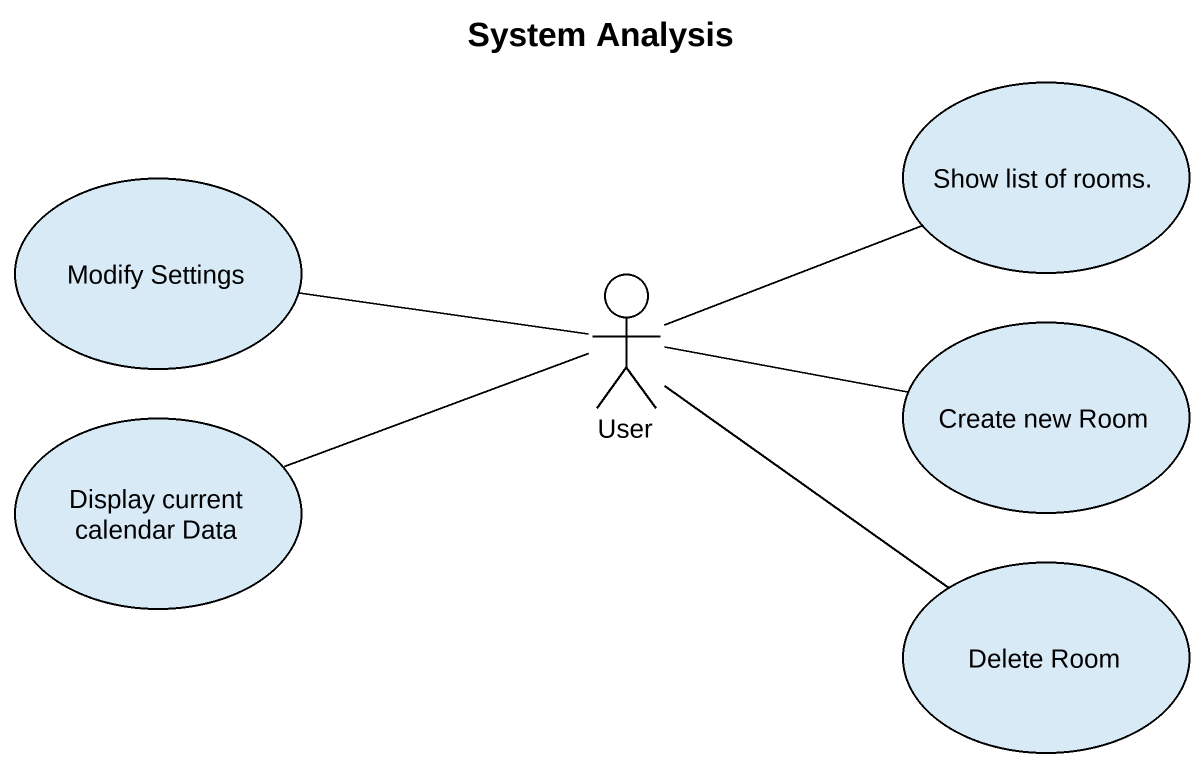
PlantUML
@startuml
title System Analysis
usecase "Show list of rooms." as Show_list_of_rooms
usecase "Modify Settings" as Modify_Settings
actor User
usecase "Display current calendar Data" as Display_current_calendar
usecase "Create new Room" as Create_new_Room
usecase "Delete Room" as Delete_Room
User -right- Show_list_of_rooms
User -left- Modify_Settings
User -left- Display_current_calendar
User -right- Create_new_Room
User -- Delete_Room
@enduml
